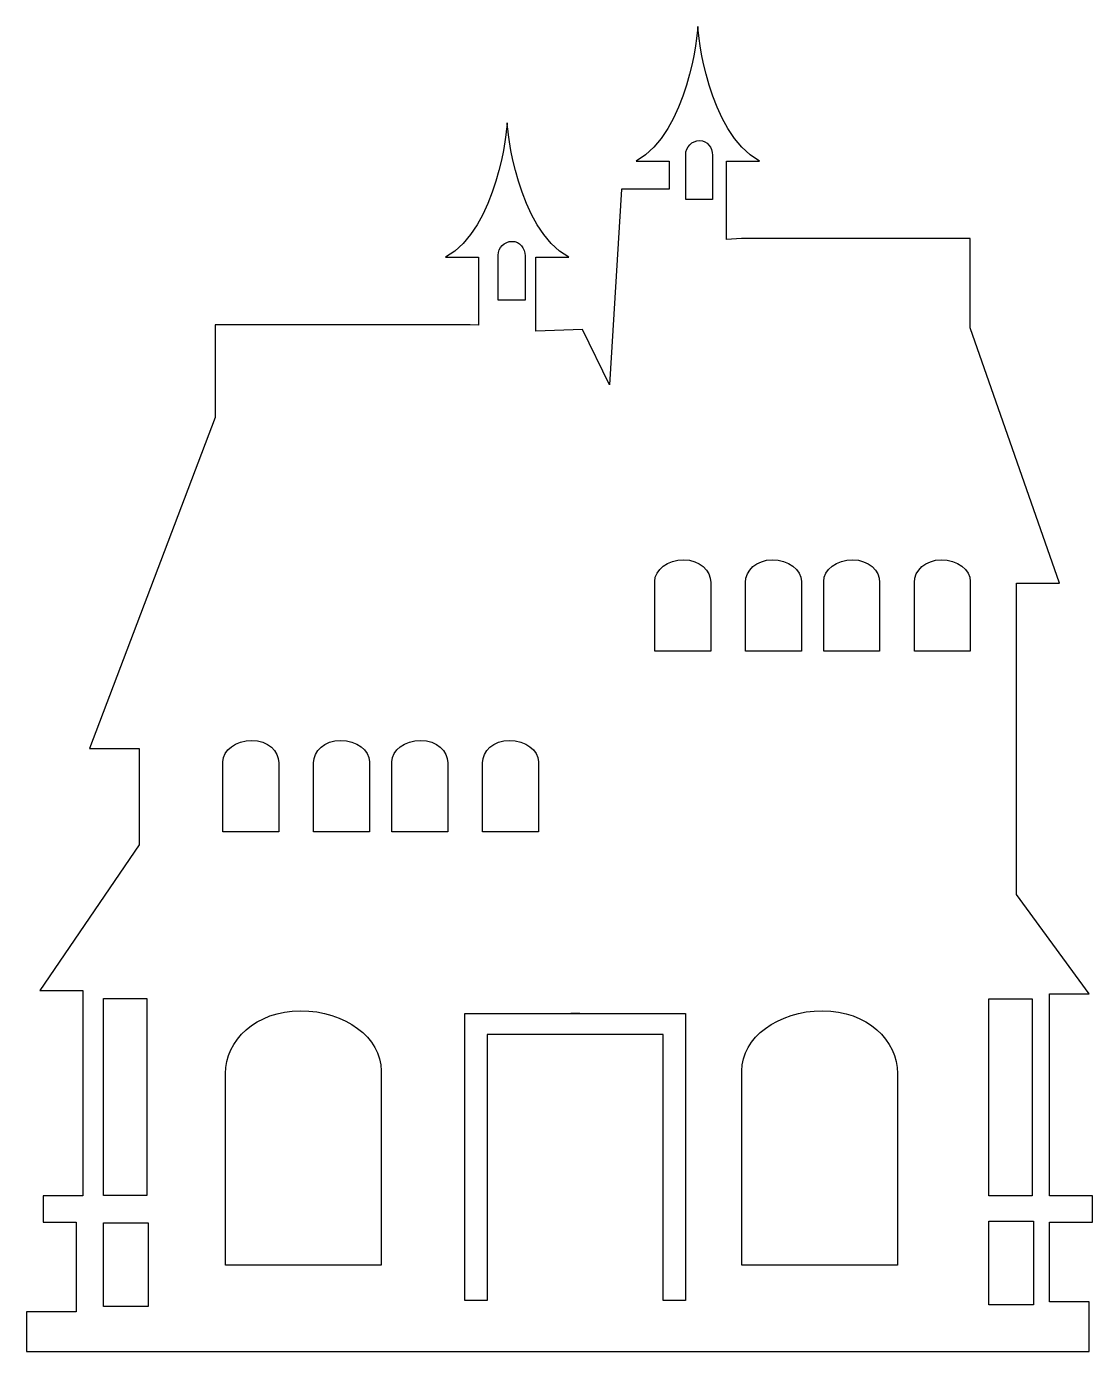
# Model space of a CAD drawing. Header units: centimetres. Extents: x -8 to 8.1, y -10 to 10.
import ezdxf

# ---------------------------------------------------------------- set-up
doc = ezdxf.new("R2010")
doc.units = ezdxf.units.CM
doc.header["$MEASUREMENT"] = 0
doc.layers.add('Camada 1', color=7, linetype='Continuous')

msp = doc.modelspace()

# ---------------------------------------------------------------- linework, layer by layer
at = {"layer": 'Camada 1'}
for points, knots in [([(-1.21891, 5.50832), (-1.21891, 5.50832), (-1.21891, 6.53236), (-1.21891, 6.53236), (-1.21891, 6.53236), (-1.21891, 6.53236), (-1.65404, 6.53236), (-1.71614, 6.53236), (-1.71614, 6.53236), (-0.92882, 6.96749), (-0.78391, 8.47993), (-0.78391, 8.56283), (-0.78391, 8.56283), (-0.78391, 8.47994), (-0.639, 6.96752), (0.14832, 6.53236), (0.14832, 6.53236), (0.08622, 6.53236), (-0.34891, 6.53236), (-0.34891, 6.53236), (-0.34891, 6.53236), (-0.34891, 6.53236), (-0.34891, 5.41815), (-0.34891, 5.41815), (-0.34891, 5.41815), (-0.34891, 5.41815), (0.35623, 5.44067), (0.35623, 5.44067), (0.35623, 5.44067), (0.35623, 5.44067), (0.76205, 4.60652), (0.76205, 4.60652), (0.76205, 4.60652), (0.76205, 4.60652), (0.9425, 7.5599), (0.9425, 7.5599), (0.9425, 7.5599), (0.9425, 7.5599), (1.66074, 7.5599), (1.66074, 7.5599), (1.66074, 7.5599), (1.66074, 7.5599), (1.66074, 7.98421), (1.66074, 7.98421), (1.66074, 7.98421), (1.66074, 7.98421), (1.22561, 7.98421), (1.16351, 7.98421), (1.16351, 7.98421), (1.95086, 8.41934), (2.09574, 9.93176), (2.09574, 10.01468), (2.09574, 10.01468), (2.09574, 9.93179), (2.24068, 8.41937), (3.02797, 7.98421), (3.02797, 7.98421), (2.96587, 7.98421), (2.53074, 7.98421), (2.53074, 7.98421), (2.53074, 7.98421), (2.53074, 7.98421), (2.53074, 6.80171), (2.53074, 6.80171), (2.53074, 6.80171), (2.53074, 6.80171), (2.75635, 6.81367), (2.75635, 6.81367), (2.75635, 6.81367), (2.75635, 6.81367), (6.20625, 6.81367), (6.20625, 6.81367), (6.20625, 6.81367), (6.20625, 6.81367), (6.20625, 5.46374), (6.20625, 5.46374), (6.20625, 5.46374), (6.20625, 5.46374), (7.55618, 1.61397), (7.55618, 1.61397), (7.55618, 1.61397), (7.55618, 1.61397), (6.90626, 1.61397), (6.90626, 1.61397), (6.90626, 1.61397), (6.90626, 1.61397), (6.90626, -3.08572), (6.90626, -3.08572), (6.90626, -3.08572), (6.90626, -3.08572), (8.00611, -4.58559), (8.00611, -4.58559), (8.00611, -4.58559), (8.00611, -4.58559), (7.40611, -4.58559), (7.40611, -4.58559), (7.40611, -4.58559), (7.40611, -4.58559), (7.40611, -7.63544), (7.40611, -7.63544), (7.40611, -7.63544), (7.40611, -7.63544), (8.05603, -7.63544), (8.05603, -7.63544), (8.05603, -7.63544), (8.05603, -7.63544), (8.05603, -8.03544), (8.05603, -8.03544), (8.05603, -8.03544), (8.05603, -8.03544), (7.40611, -8.03544), (7.40611, -8.03544), (7.40611, -8.03544), (7.40611, -8.03544), (7.40611, -9.23533), (7.40611, -9.23533), (7.40611, -9.23533), (7.40611, -9.23533), (8.00611, -9.23532), (8.00611, -9.23532), (8.00611, -9.23532), (8.00611, -9.23532), (8.00611, -9.98539), (8.00611, -9.98539), (8.00611, -9.98539), (8.00611, -9.98539), (-8.04294, -9.98539), (-8.04294, -9.98539), (-8.04294, -9.98539), (-8.04294, -9.98539), (-8.04294, -9.38539), (-8.04294, -9.38539), (-8.04294, -9.38539), (-8.04294, -9.38539), (-7.29292, -9.38539), (-7.29292, -9.38539), (-7.29292, -9.38539), (-7.29292, -9.38539), (-7.29292, -8.03546), (-7.29292, -8.03546), (-7.29292, -8.03546), (-7.29292, -8.03546), (-7.79293, -8.03546), (-7.79293, -8.03546), (-7.79293, -8.03546), (-7.79293, -8.03546), (-7.79293, -7.63546), (-7.79293, -7.63546), (-7.79293, -7.63546), (-7.79293, -7.63546), (-7.19294, -7.63546), (-7.19294, -7.63546), (-7.19294, -7.63546), (-7.19294, -7.63546), (-7.19294, -4.53569), (-7.19294, -4.53569), (-7.19294, -4.53569), (-7.19294, -4.53569), (-7.84294, -4.53569), (-7.84294, -4.53569), (-7.84294, -4.53569), (-7.84294, -4.53569), (-6.34299, -2.33579), (-6.34299, -2.33579), (-6.34299, -2.33579), (-6.34299, -2.33579), (-6.34299, -0.88585), (-6.34299, -0.88585), (-6.34299, -0.88585), (-6.34299, -0.88585), (-7.09292, -0.88584), (-7.09292, -0.88584), (-7.09292, -0.88584), (-7.09292, -0.88584), (-5.19306, 4.11386), (-5.19306, 4.11386), (-5.19306, 4.11386), (-5.19306, 4.11386), (-5.19306, 5.51374), (-5.19306, 5.51374), (-5.19306, 5.51374), (-5.19306, 5.51374), (-1.34337, 5.51374), (-1.34337, 5.51374), (-1.34337, 5.51374), (-1.34337, 5.51374), (-1.21891, 5.50832), (-1.21891, 5.50832)], [0, 0, 0, 0, 0.02083333, 0.02083333, 0.02083333, 0.02083333, 0.04166667, 0.04166667, 0.04166667, 0.04166667, 0.0625, 0.0625, 0.0625, 0.0625, 0.08333333, 0.08333333, 0.08333333, 0.08333333, 0.10416667, 0.10416667, 0.10416667, 0.10416667, 0.125, 0.125, 0.125, 0.125, 0.14583333, 0.14583333, 0.14583333, 0.14583333, 0.16666667, 0.16666667, 0.16666667, 0.16666667, 0.1875, 0.1875, 0.1875, 0.1875, 0.20833333, 0.20833333, 0.20833333, 0.20833333, 0.22916667, 0.22916667, 0.22916667, 0.22916667, 0.25, 0.25, 0.25, 0.25, 0.27083333, 0.27083333, 0.27083333, 0.27083333, 0.29166667, 0.29166667, 0.29166667, 0.29166667, 0.3125, 0.3125, 0.3125, 0.3125, 0.33333333, 0.33333333, 0.33333333, 0.33333333, 0.35416667, 0.35416667, 0.35416667, 0.35416667, 0.375, 0.375, 0.375, 0.375, 0.39583333, 0.39583333, 0.39583333, 0.39583333, 0.41666667, 0.41666667, 0.41666667, 0.41666667, 0.4375, 0.4375, 0.4375, 0.4375, 0.45833333, 0.45833333, 0.45833333, 0.45833333, 0.47916667, 0.47916667, 0.47916667, 0.47916667, 0.5, 0.5, 0.5, 0.5, 0.52083333, 0.52083333, 0.52083333, 0.52083333, 0.54166667, 0.54166667, 0.54166667, 0.54166667, 0.5625, 0.5625, 0.5625, 0.5625, 0.58333333, 0.58333333, 0.58333333, 0.58333333, 0.60416667, 0.60416667, 0.60416667, 0.60416667, 0.625, 0.625, 0.625, 0.625, 0.64583333, 0.64583333, 0.64583333, 0.64583333, 0.66666667, 0.66666667, 0.66666667, 0.66666667, 0.6875, 0.6875, 0.6875, 0.6875, 0.70833333, 0.70833333, 0.70833333, 0.70833333, 0.72916667, 0.72916667, 0.72916667, 0.72916667, 0.75, 0.75, 0.75, 0.75, 0.77083333, 0.77083333, 0.77083333, 0.77083333, 0.79166667, 0.79166667, 0.79166667, 0.79166667, 0.8125, 0.8125, 0.8125, 0.8125, 0.83333333, 0.83333333, 0.83333333, 0.83333333, 0.85416667, 0.85416667, 0.85416667, 0.85416667, 0.875, 0.875, 0.875, 0.875, 0.89583333, 0.89583333, 0.89583333, 0.89583333, 0.91666667, 0.91666667, 0.91666667, 0.91666667, 0.9375, 0.9375, 0.9375, 0.9375, 0.95833333, 0.95833333, 0.95833333, 0.95833333, 1, 1, 1, 1]), ([(2.31786, 8.07234), (2.31786, 8.18847), (2.23833, 8.29234), (2.12233, 8.29234), (2.12233, 8.29234), (2.00607, 8.29234), (1.91204, 8.1982), (1.91204, 8.0821), (1.91204, 8.0821), (1.91204, 8.0821), (1.91204, 8.06744), (1.91204, 8.06744), (1.91204, 8.06744), (1.91204, 8.06744), (1.91204, 7.40244), (1.91204, 7.40244), (1.91204, 7.40244), (1.91204, 7.40244), (2.31786, 7.40245), (2.31786, 7.40245), (2.31786, 7.40245), (2.31786, 7.40245), (2.31786, 8.07234), (2.31786, 8.07234), (2.31786, 8.07234), (2.31786, 8.07234), (2.31786, 8.07234), (2.31786, 8.07234)], [0, 0, 0, 0, 0.125, 0.125, 0.125, 0.125, 0.25, 0.25, 0.25, 0.25, 0.375, 0.375, 0.375, 0.375, 0.5, 0.5, 0.5, 0.5, 0.625, 0.625, 0.625, 0.625, 0.75, 0.75, 0.75, 0.75, 1, 1, 1, 1]), ([(-0.5135, 6.55184), (-0.5135, 6.66797), (-0.59303, 6.77184), (-0.709, 6.77184), (-0.709, 6.77184), (-0.82526, 6.77184), (-0.91932, 6.67773), (-0.91932, 6.5616), (-0.91932, 6.5616), (-0.91932, 6.5616), (-0.91932, 6.54694), (-0.91932, 6.54694), (-0.91932, 6.54694), (-0.91932, 6.54694), (-0.91932, 5.88194), (-0.91932, 5.88194), (-0.91932, 5.88194), (-0.91932, 5.88194), (-0.5135, 5.88194), (-0.5135, 5.88194), (-0.5135, 5.88194), (-0.5135, 5.88194), (-0.5135, 6.55184), (-0.5135, 6.55184), (-0.5135, 6.55184), (-0.5135, 6.55184), (-0.5135, 6.55184), (-0.5135, 6.55184)], [0, 0, 0, 0, 0.125, 0.125, 0.125, 0.125, 0.25, 0.25, 0.25, 0.25, 0.375, 0.375, 0.375, 0.375, 0.5, 0.5, 0.5, 0.5, 0.625, 0.625, 0.625, 0.625, 0.75, 0.75, 0.75, 0.75, 1, 1, 1, 1]), ([(2.28968, 1.62355), (2.28968, 1.80333), (2.12416, 1.96423), (1.88254, 1.96423), (1.88254, 1.96423), (1.64055, 1.96423), (1.44476, 1.81847), (1.44476, 1.63866), (1.44476, 1.63866), (1.44476, 1.63866), (1.44476, 1.61593), (1.44476, 1.61593), (1.44476, 1.61593), (1.44476, 1.61593), (1.44476, 0.58607), (1.44476, 0.58607), (1.44476, 0.58607), (1.44476, 0.58607), (2.28968, 0.58607), (2.28968, 0.58607), (2.28968, 0.58607), (2.28968, 0.58607), (2.28968, 1.62355), (2.28968, 1.62355), (2.28968, 1.62355), (2.28968, 1.62355), (2.28968, 1.62355), (2.28968, 1.62355)], [0, 0, 0, 0, 0.125, 0.125, 0.125, 0.125, 0.25, 0.25, 0.25, 0.25, 0.375, 0.375, 0.375, 0.375, 0.5, 0.5, 0.5, 0.5, 0.625, 0.625, 0.625, 0.625, 0.75, 0.75, 0.75, 0.75, 1, 1, 1, 1]), ([(2.81387, 1.62355), (2.81387, 1.62355), (2.81387, 0.58609), (2.81387, 0.58609), (2.81387, 0.58609), (2.81387, 0.58609), (3.65882, 0.58609), (3.65882, 0.58609), (3.65882, 0.58609), (3.65882, 0.58609), (3.65882, 1.61596), (3.65882, 1.61596), (3.65882, 1.61596), (3.65882, 1.61596), (3.65882, 1.63869), (3.65882, 1.63869), (3.65882, 1.63869), (3.65882, 1.81847), (3.46305, 1.96426), (3.22104, 1.96426), (3.22104, 1.96426), (2.97942, 1.96423), (2.81387, 1.80333), (2.81387, 1.62355), (2.81387, 1.62355), (2.81387, 1.62355), (2.81387, 1.62355), (2.81387, 1.62355)], [0, 0, 0, 0, 0.125, 0.125, 0.125, 0.125, 0.25, 0.25, 0.25, 0.25, 0.375, 0.375, 0.375, 0.375, 0.5, 0.5, 0.5, 0.5, 0.625, 0.625, 0.625, 0.625, 0.75, 0.75, 0.75, 0.75, 1, 1, 1, 1]), ([(4.84137, 1.62355), (4.84137, 1.80333), (4.67585, 1.96423), (4.43423, 1.96423), (4.43423, 1.96423), (4.19224, 1.96423), (3.99645, 1.81847), (3.99645, 1.63866), (3.99645, 1.63866), (3.99645, 1.63866), (3.99645, 1.61593), (3.99645, 1.61593), (3.99645, 1.61593), (3.99645, 1.61593), (3.99645, 0.58607), (3.99645, 0.58607), (3.99645, 0.58607), (3.99645, 0.58607), (4.84137, 0.58607), (4.84137, 0.58607), (4.84137, 0.58607), (4.84137, 0.58607), (4.84137, 1.62355), (4.84137, 1.62355), (4.84137, 1.62355), (4.84137, 1.62355), (4.84137, 1.62355), (4.84137, 1.62355)], [0, 0, 0, 0, 0.125, 0.125, 0.125, 0.125, 0.25, 0.25, 0.25, 0.25, 0.375, 0.375, 0.375, 0.375, 0.5, 0.5, 0.5, 0.5, 0.625, 0.625, 0.625, 0.625, 0.75, 0.75, 0.75, 0.75, 1, 1, 1, 1]), ([(5.36554, 1.62355), (5.36554, 1.62355), (5.36554, 0.58609), (5.36554, 0.58609), (5.36554, 0.58609), (5.36554, 0.58609), (6.21046, 0.58609), (6.21046, 0.58609), (6.21046, 0.58609), (6.21046, 0.58609), (6.21046, 1.61596), (6.21046, 1.61596), (6.21046, 1.61596), (6.21046, 1.61596), (6.21046, 1.63869), (6.21046, 1.63869), (6.21046, 1.63869), (6.21046, 1.81847), (6.01469, 1.96426), (5.77268, 1.96426), (5.77268, 1.96426), (5.53106, 1.96423), (5.36554, 1.80333), (5.36554, 1.62355), (5.36554, 1.62355), (5.36554, 1.62355), (5.36554, 1.62355), (5.36554, 1.62355)], [0, 0, 0, 0, 0.125, 0.125, 0.125, 0.125, 0.25, 0.25, 0.25, 0.25, 0.375, 0.375, 0.375, 0.375, 0.5, 0.5, 0.5, 0.5, 0.625, 0.625, 0.625, 0.625, 0.75, 0.75, 0.75, 0.75, 1, 1, 1, 1]), ([(-4.23214, -1.10182), (-4.23214, -0.92204), (-4.39766, -0.76114), (-4.63928, -0.76114), (-4.63928, -0.76114), (-4.88129, -0.76114), (-5.07706, -0.90685), (-5.07706, -1.08676), (-5.07706, -1.08676), (-5.07706, -1.08676), (-5.07706, -1.10949), (-5.07706, -1.10949), (-5.07706, -1.10949), (-5.07706, -1.10949), (-5.07706, -2.13935), (-5.07706, -2.13935), (-5.07706, -2.13935), (-5.07706, -2.13935), (-4.23214, -2.13935), (-4.23214, -2.13935), (-4.23214, -2.13935), (-4.23214, -2.13935), (-4.23214, -1.10182), (-4.23214, -1.10182), (-4.23214, -1.10182), (-4.23214, -1.10182), (-4.23214, -1.10182), (-4.23214, -1.10182)], [0, 0, 0, 0, 0.125, 0.125, 0.125, 0.125, 0.25, 0.25, 0.25, 0.25, 0.375, 0.375, 0.375, 0.375, 0.5, 0.5, 0.5, 0.5, 0.625, 0.625, 0.625, 0.625, 0.75, 0.75, 0.75, 0.75, 1, 1, 1, 1]), ([(-3.70795, -1.10182), (-3.70795, -1.10182), (-3.70795, -2.13936), (-3.70795, -2.13936), (-3.70795, -2.13936), (-3.70795, -2.13936), (-2.86303, -2.13935), (-2.86303, -2.13935), (-2.86303, -2.13935), (-2.86303, -2.13935), (-2.86303, -1.10949), (-2.86303, -1.10949), (-2.86303, -1.10949), (-2.86303, -1.10949), (-2.86303, -1.08676), (-2.86303, -1.08676), (-2.86303, -1.08676), (-2.86303, -0.90684), (-3.0588, -0.76114), (-3.30081, -0.76114), (-3.30081, -0.76114), (-3.54245, -0.76117), (-3.70795, -0.92206), (-3.70795, -1.10182), (-3.70795, -1.10182), (-3.70795, -1.10182), (-3.70795, -1.10182), (-3.70795, -1.10182)], [0, 0, 0, 0, 0.125, 0.125, 0.125, 0.125, 0.25, 0.25, 0.25, 0.25, 0.375, 0.375, 0.375, 0.375, 0.5, 0.5, 0.5, 0.5, 0.625, 0.625, 0.625, 0.625, 0.75, 0.75, 0.75, 0.75, 1, 1, 1, 1]), ([(-1.68047, -1.10182), (-1.68047, -0.92204), (-1.84599, -0.76114), (-2.08761, -0.76114), (-2.08761, -0.76114), (-2.32962, -0.76114), (-2.52539, -0.90685), (-2.52539, -1.08676), (-2.52539, -1.08676), (-2.52539, -1.08676), (-2.52539, -1.10949), (-2.52539, -1.10949), (-2.52539, -1.10949), (-2.52539, -1.10949), (-2.52539, -2.13935), (-2.52539, -2.13935), (-2.52539, -2.13935), (-2.52539, -2.13935), (-1.68047, -2.13935), (-1.68047, -2.13935), (-1.68047, -2.13935), (-1.68047, -2.13935), (-1.68047, -1.10182), (-1.68047, -1.10182), (-1.68047, -1.10182), (-1.68047, -1.10182), (-1.68047, -1.10182), (-1.68047, -1.10182)], [0, 0, 0, 0, 0.125, 0.125, 0.125, 0.125, 0.25, 0.25, 0.25, 0.25, 0.375, 0.375, 0.375, 0.375, 0.5, 0.5, 0.5, 0.5, 0.625, 0.625, 0.625, 0.625, 0.75, 0.75, 0.75, 0.75, 1, 1, 1, 1]), ([(-1.15628, -1.10182), (-1.15628, -1.10182), (-1.15628, -2.13936), (-1.15628, -2.13936), (-1.15628, -2.13936), (-1.15628, -2.13936), (-0.31136, -2.13935), (-0.31136, -2.13935), (-0.31136, -2.13935), (-0.31136, -2.13935), (-0.31136, -1.10949), (-0.31136, -1.10949), (-0.31136, -1.10949), (-0.31136, -1.10949), (-0.31136, -1.08676), (-0.31136, -1.08676), (-0.31136, -1.08676), (-0.31136, -0.90684), (-0.50713, -0.76114), (-0.74914, -0.76114), (-0.74914, -0.76114), (-0.99079, -0.76117), (-1.15628, -0.92206), (-1.15628, -1.10182), (-1.15628, -1.10182), (-1.15628, -1.10182), (-1.15628, -1.10182), (-1.15628, -1.10182)], [0, 0, 0, 0, 0.125, 0.125, 0.125, 0.125, 0.25, 0.25, 0.25, 0.25, 0.375, 0.375, 0.375, 0.375, 0.5, 0.5, 0.5, 0.5, 0.625, 0.625, 0.625, 0.625, 0.75, 0.75, 0.75, 0.75, 1, 1, 1, 1]), ([(-6.22694, -4.6566), (-6.22694, -4.6566), (-6.8807, -4.6566), (-6.8807, -4.6566), (-6.8807, -4.6566), (-6.8807, -4.6566), (-6.8807, -7.63258), (-6.8807, -7.63258), (-6.8807, -7.63258), (-6.8807, -7.63258), (-6.22694, -7.63258), (-6.22694, -7.63258), (-6.22694, -7.63258), (-6.22694, -7.63258), (-6.22694, -4.6566), (-6.22694, -4.6566)], [0, 0, 0, 0, 0.2, 0.2, 0.2, 0.2, 0.4, 0.4, 0.4, 0.4, 0.6, 0.6, 0.6, 0.6, 1, 1, 1, 1]), ([(7.14229, -4.6606), (7.14229, -4.6606), (6.48867, -4.6606), (6.48867, -4.6606), (6.48867, -4.6606), (6.48867, -4.6606), (6.48867, -7.63658), (6.48867, -7.63658), (6.48867, -7.63658), (6.48867, -7.63658), (7.14229, -7.63658), (7.14229, -7.63658), (7.14229, -7.63658), (7.14229, -7.63658), (7.14229, -4.6606), (7.14229, -4.6606)], [0, 0, 0, 0, 0.2, 0.2, 0.2, 0.2, 0.4, 0.4, 0.4, 0.4, 0.6, 0.6, 0.6, 0.6, 1, 1, 1, 1]), ([(-5.03862, -5.79116), (-5.03862, -5.79116), (-5.03862, -8.68062), (-5.03862, -8.68062), (-5.03862, -8.68062), (-5.03862, -8.68062), (-2.68536, -8.68062), (-2.68536, -8.68062), (-2.68536, -8.68062), (-2.68536, -8.68062), (-2.68536, -5.8123), (-2.68536, -5.8123), (-2.68536, -5.8123), (-2.68536, -5.8123), (-2.68536, -5.74914), (-2.68536, -5.74914), (-2.68536, -5.74914), (-2.68536, -5.24834), (-3.23067, -4.84239), (-3.90472, -4.84239), (-3.90472, -4.84239), (-4.57766, -4.84239), (-5.03862, -5.29049), (-5.03862, -5.79116), (-5.03862, -5.79116), (-5.03862, -5.79116), (-5.03862, -5.79116), (-5.03862, -5.79116)], [0, 0, 0, 0, 0.125, 0.125, 0.125, 0.125, 0.25, 0.25, 0.25, 0.25, 0.375, 0.375, 0.375, 0.375, 0.5, 0.5, 0.5, 0.5, 0.625, 0.625, 0.625, 0.625, 0.75, 0.75, 0.75, 0.75, 1, 1, 1, 1]), ([(0.24358, -5.20066), (0.24358, -5.20066), (1.57369, -5.20066), (1.57369, -5.20066), (1.57369, -5.20066), (1.57369, -5.20066), (1.57369, -9.21376), (1.57369, -9.21376), (1.57369, -9.21376), (1.57369, -9.21376), (1.91185, -9.21376), (1.91185, -9.21376), (1.91185, -9.21376), (1.91185, -9.21376), (1.91185, -4.88509), (1.91185, -4.88509), (1.91185, -4.88509), (1.91185, -4.88509), (0.17592, -4.88509), (0.17592, -4.88509), (0.17592, -4.88509), (0.17592, -4.88509), (0.3112, -4.88509), (0.3112, -4.88509), (0.3112, -4.88509), (0.3112, -4.88509), (-1.42476, -4.88509), (-1.42476, -4.88509), (-1.42476, -4.88509), (-1.42476, -4.88509), (-1.42476, -9.21376), (-1.42476, -9.21376), (-1.42476, -9.21376), (-1.42476, -9.21376), (-1.08656, -9.21376), (-1.08656, -9.21376), (-1.08656, -9.21376), (-1.08656, -9.21376), (-1.08656, -5.20066), (-1.08656, -5.20066), (-1.08656, -5.20066), (-1.08656, -5.20066), (0.24358, -5.20066), (0.24358, -5.20066)], [0, 0, 0, 0, 0.08333333, 0.08333333, 0.08333333, 0.08333333, 0.16666667, 0.16666667, 0.16666667, 0.16666667, 0.25, 0.25, 0.25, 0.25, 0.33333333, 0.33333333, 0.33333333, 0.33333333, 0.41666667, 0.41666667, 0.41666667, 0.41666667, 0.5, 0.5, 0.5, 0.5, 0.58333333, 0.58333333, 0.58333333, 0.58333333, 0.66666667, 0.66666667, 0.66666667, 0.66666667, 0.75, 0.75, 0.75, 0.75, 0.83333333, 0.83333333, 0.83333333, 0.83333333, 1, 1, 1, 1]), ([(5.11336, -5.79116), (5.11336, -5.29049), (4.65232, -4.84242), (3.97941, -4.84242), (3.97941, -4.84242), (3.30544, -4.84242), (2.76013, -5.24837), (2.76013, -5.74917), (2.76013, -5.74917), (2.76013, -5.74917), (2.76013, -5.81233), (2.76013, -5.81233), (2.76013, -5.81233), (2.76013, -5.81233), (2.76013, -8.68062), (2.76013, -8.68062), (2.76013, -8.68062), (2.76013, -8.68062), (5.11336, -8.68062), (5.11336, -8.68062), (5.11336, -8.68062), (5.11336, -8.68062), (5.11336, -5.79116), (5.11336, -5.79116), (5.11336, -5.79116), (5.11336, -5.79116), (5.11336, -5.79116), (5.11336, -5.79116)], [0, 0, 0, 0, 0.125, 0.125, 0.125, 0.125, 0.25, 0.25, 0.25, 0.25, 0.375, 0.375, 0.375, 0.375, 0.5, 0.5, 0.5, 0.5, 0.625, 0.625, 0.625, 0.625, 0.75, 0.75, 0.75, 0.75, 1, 1, 1, 1]), ([(-6.20435, -8.04139), (-6.20435, -8.04139), (-6.8807, -8.04139), (-6.8807, -8.04139), (-6.8807, -8.04139), (-6.8807, -8.04139), (-6.8807, -9.30401), (-6.8807, -9.30401), (-6.8807, -9.30401), (-6.8807, -9.30401), (-6.20435, -9.30401), (-6.20435, -9.30401), (-6.20435, -9.30401), (-6.20435, -9.30401), (-6.20435, -8.04139), (-6.20435, -8.04139)], [0, 0, 0, 0, 0.2, 0.2, 0.2, 0.2, 0.4, 0.4, 0.4, 0.4, 0.6, 0.6, 0.6, 0.6, 1, 1, 1, 1]), ([(7.16502, -8.0189), (7.16502, -8.0189), (6.48867, -8.0189), (6.48867, -8.0189), (6.48867, -8.0189), (6.48867, -8.0189), (6.48867, -9.28141), (6.48867, -9.28141), (6.48867, -9.28141), (6.48867, -9.28141), (7.16502, -9.28141), (7.16502, -9.28141), (7.16502, -9.28141), (7.16502, -9.28141), (7.16502, -8.0189), (7.16502, -8.0189)], [0, 0, 0, 0, 0.2, 0.2, 0.2, 0.2, 0.4, 0.4, 0.4, 0.4, 0.6, 0.6, 0.6, 0.6, 1, 1, 1, 1])]:
    msp.add_open_spline(points, degree=3, knots=knots, dxfattribs=at)

doc.saveas('drawing.dxf')
